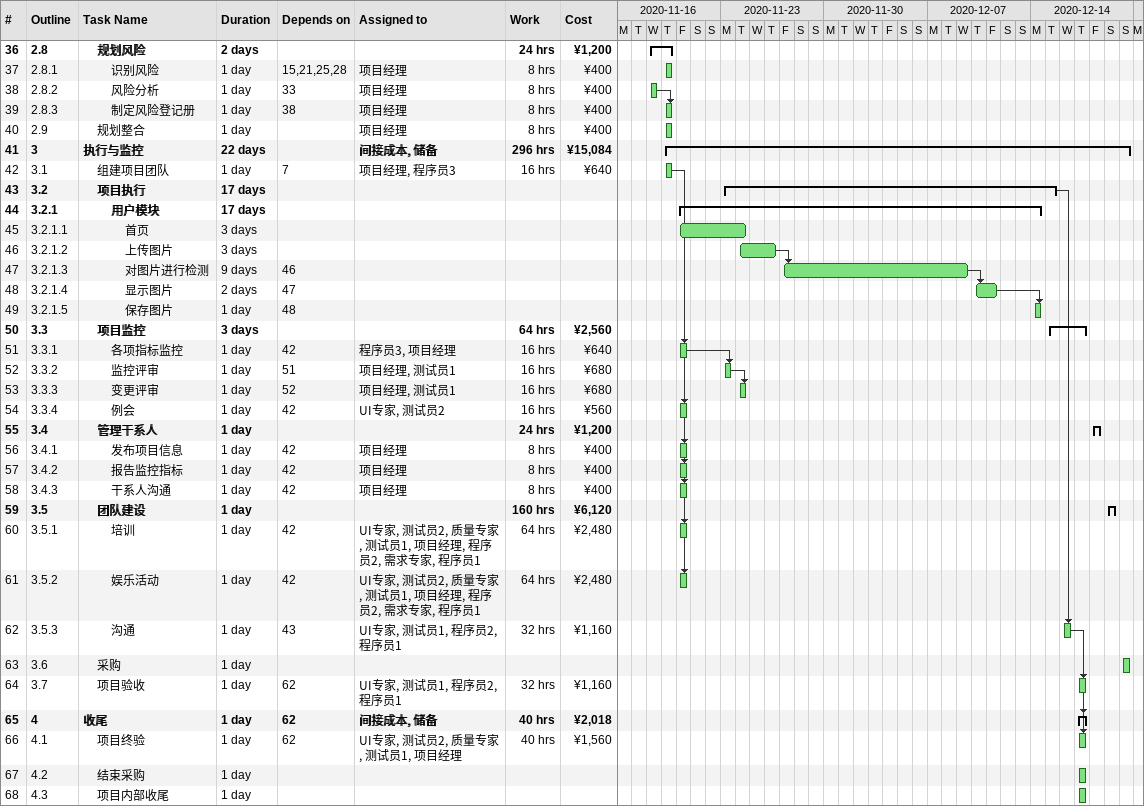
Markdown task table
| ID | WBS | Task | Duration | Start | Finish | Predecessors | Resources | Work (h) | Cost (¥) |
|---|---|---|---|---|---|---|---|---|---|
| 36 | 2.8 | **规划风险** | 2d | 2020-11-18 | 2020-11-19 |  |  | 24 | 1200 |
| 37 | 2.8.1 | 识别风险 | 1d | 2020-11-19 | 2020-11-19 | 15, 21, 25, 28 | 项目经理 | 8 | 400 |
| 38 | 2.8.2 | 风险分析 | 1d | 2020-11-18 | 2020-11-18 | 33 | 项目经理 | 8 | 400 |
| 39 | 2.8.3 | 制定风险登记册 | 1d | 2020-11-19 | 2020-11-19 | 38 | 项目经理 | 8 | 400 |
| 40 | 2.9 | 规划整合 | 1d | 2020-11-19 | 2020-11-19 |  | 项目经理 | 8 | 400 |
| 41 | 3 | **执行与监控** | 22d | 2020-11-19 | 2020-12-20 |  | 间接成本, 储备 | 296 | 15084 |
| 42 | 3.1 | 组建项目团队 | 1d | 2020-11-19 | 2020-11-19 | 7 | 项目经理, 程序员3 | 16 | 640 |
| 43 | 3.2 | **项目执行** | 17d | 2020-11-23 | 2020-12-15 |  |  |  |  |
| 44 | 3.2.1 | **用户模块** | 17d | 2020-11-20 | 2020-12-14 |  |  |  |  |
| 45 | 3.2.1.1 | 首页 | 3d | 2020-11-20 | 2020-11-24 |  |  |  |  |
| 46 | 3.2.1.2 | 上传图片 | 3d | 2020-11-24 | 2020-11-26 |  |  |  |  |
| 47 | 3.2.1.3 | 对图片进行检测 | 9d | 2020-11-27 | 2020-12-09 | 46 |  |  |  |
| 48 | 3.2.1.4 | 显示图片 | 2d | 2020-12-10 | 2020-12-11 | 47 |  |  |  |
| 49 | 3.2.1.5 | 保存图片 | 1d | 2020-12-14 | 2020-12-14 | 48 |  |  |  |
| 50 | 3.3 | **项目监控** | 3d | 2020-12-15 | 2020-12-17 |  |  | 64 | 2560 |
| 51 | 3.3.1 | 各项指标监控 | 1d | 2020-11-20 | 2020-11-20 | 42 | 程序员3, 项目经理 | 16 | 640 |
| 52 | 3.3.2 | 监控评审 | 1d | 2020-11-23 | 2020-11-23 | 51 | 项目经理, 测试员1 | 16 | 680 |
| 53 | 3.3.3 | 变更评审 | 1d | 2020-11-24 | 2020-11-24 | 52 | 项目经理, 测试员1 | 16 | 680 |
| 54 | 3.3.4 | 例会 | 1d | 2020-11-20 | 2020-11-20 | 42 | UI专家, 测试员2 | 16 | 560 |
| 55 | 3.4 | **管理干系人** | 1d | 2020-12-18 | 2020-12-18 |  |  | 24 | 1200 |
| 56 | 3.4.1 | 发布项目信息 | 1d | 2020-11-20 | 2020-11-20 | 42 | 项目经理 | 8 | 400 |
| 57 | 3.4.2 | 报告监控指标 | 1d | 2020-11-20 | 2020-11-20 | 42 | 项目经理 | 8 | 400 |
| 58 | 3.4.3 | 干系人沟通 | 1d | 2020-11-20 | 2020-11-20 | 42 | 项目经理 | 8 | 400 |
| 59 | 3.5 | **团队建设** | 1d | 2020-12-19 | 2020-12-19 |  |  | 160 | 6120 |
| 60 | 3.5.1 | 培训 | 1d | 2020-11-20 | 2020-11-20 | 42 | UI专家, 测试员2, 质量专家, 测试员1, 项目经理, 程序员2, 需求专家, 程序员1 | 64 | 2480 |
| 61 | 3.5.2 | 娱乐活动 | 1d | 2020-11-20 | 2020-11-20 | 42 | UI专家, 测试员2, 质量专家, 测试员1, 项目经理, 程序员2, 需求专家, 程序员1 | 64 | 2480 |
| 62 | 3.5.3 | 沟通 | 1d | 2020-12-16 | 2020-12-16 | 43 | UI专家, 测试员1, 程序员2, 程序员1 | 32 | 1160 |
| 63 | 3.6 | 采购 | 1d | 2020-12-20 | 2020-12-20 |  |  |  |  |
| 64 | 3.7 | 项目验收 | 1d | 2020-12-17 | 2020-12-17 | 62 | UI专家, 测试员1, 程序员2, 程序员1 | 32 | 1160 |
| 65 | 4 | **收尾** | 1d | 2020-12-17 | 2020-12-17 | 62 | 间接成本, 储备 | 40 | 2018 |
| 66 | 4.1 | 项目终验 | 1d | 2020-12-17 | 2020-12-17 | 62 | UI专家, 测试员2, 质量专家, 测试员1, 项目经理 | 40 | 1560 |
| 67 | 4.2 | 结束采购 | 1d | 2020-12-17 | 2020-12-17 |  |  |  |  |
| 68 | 4.3 | 项目内部收尾 | 1d | 2020-12-17 | 2020-12-17 |  |  |  |  |
